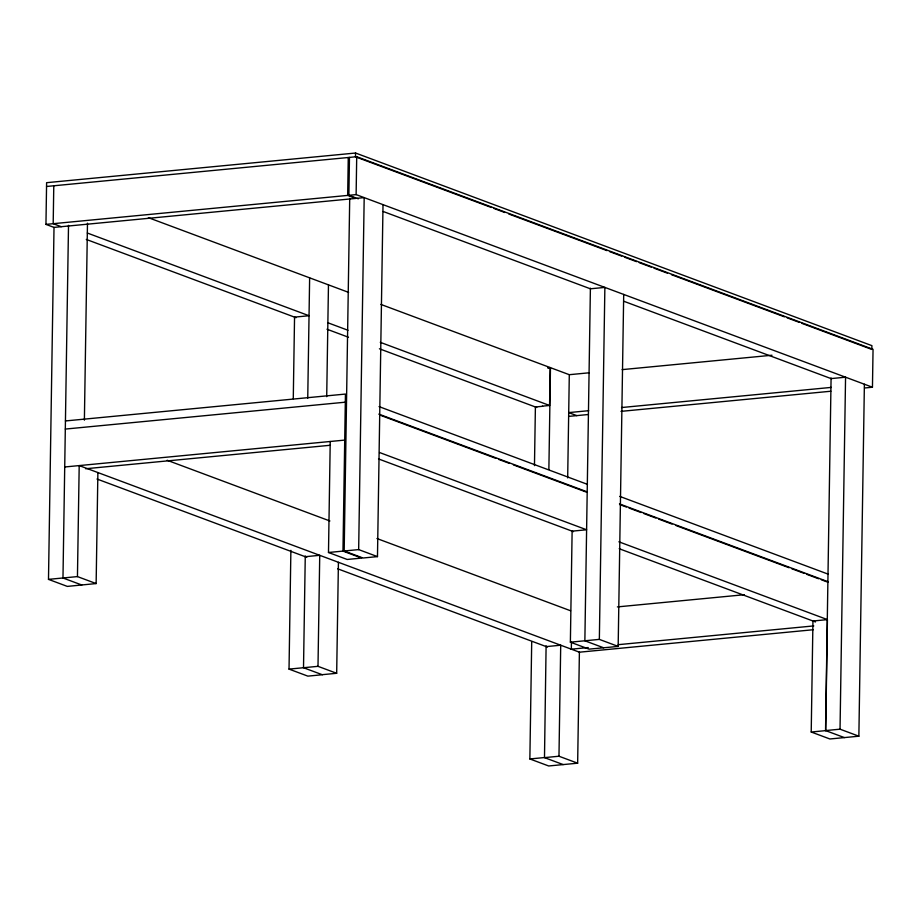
<?xml version="1.0" encoding="UTF-8"?>
<svg xmlns="http://www.w3.org/2000/svg" width="919" height="919" viewBox="0 0 919 919"><rect width="100%" height="100%" fill="white"/><g stroke="black" fill="none" stroke-linecap="round" stroke-linejoin="round"><path stroke-width="1.38" d="M45.95 224.385L347.669 195.414L355.733 198.424L54.014 227.395L45.95 224.385L46.605 182.686L355.573 153.025L871.901 345.647L871.844 349.438L801.919 323.362M53.784 185.787L53.187 223.685L61.263 226.694M97.885 472.55L96.139 583.565L67.317 586.402L48.489 579.372L54.014 227.395M68.511 225.362L62.974 577.982L81.791 585.001M96.139 583.565L77.449 576.592L79.195 465.588L579.395 652.191L577.649 763.195L548.689 765.975L529.861 758.956L531.71 641.634M84.387 420.167L87.477 223.202M305.269 555.915L303.511 667.722L322.339 674.741L307.854 676.131L289.025 669.112L290.886 550.355M293.276 398.685L294.551 317.124L309.037 315.734L87.328 233.024M307.739 398.237L309.634 277.837M338.422 562.29L336.676 673.294L317.997 666.332L319.732 555.317L305.257 556.707M326.704 396.663L328.462 284.856M328.485 552.491L342.971 551.101L361.649 558.074L347.164 559.464L328.485 552.491L330.231 441.488M347.669 195.414L348.267 157.517M342.971 551.101L345.441 394.067L65.433 420.948M358.295 198.814L348.875 195.299L349.473 157.402M383.016 204.638L377.479 556.615L363.005 558.005L344.177 550.986L349.714 198.366M355.573 153.025L355.504 156.816L491.32 207.476M356.71 156.701L873.05 349.323L872.453 387.232L356.124 194.61L356.71 156.701L46.547 186.477M377.479 556.615L358.663 549.596L364.188 197.619L356.951 198.309M534.467 465.634L535.398 406.979L542.635 406.278M542.336 406.164L549.573 405.474L550.171 367.566L380.868 304.407M546.104 645.758L544.485 757.624L558.97 756.234L577.649 763.195M548.873 469.448L550.47 367.68L548.057 367.91M558.97 756.234L560.716 645.218L546.231 646.608M567.678 477.903L569.298 374.699L550.47 367.68M623.702 294.436L618.165 646.413L589.068 649.136L570.377 642.174L572.123 531.159L586.609 529.769L379.536 452.516M571.331 649.182L571.434 642.163M590.4 288.164L584.863 640.784L603.691 647.803M618.165 646.413L599.349 639.383L604.874 287.406L590.389 288.796L383.315 211.542M811.213 732.018L812.947 621.003L827.433 619.613L825.687 730.628L811.213 732.018L829.891 738.979L858.863 736.199L864.388 384.222M844.377 737.589L825.549 730.571L831.086 377.95M858.863 736.199L840.035 729.181L845.56 377.204L831.075 378.594L624.012 301.34M348.875 195.299L356.124 194.61M547.758 367.795L550.171 367.566M569.298 374.699L589.274 372.781M622.106 369.633L771.994 355.239M65.306 429.07L345.303 402.189M588.688 410.69L568.7 412.608L576.764 415.618M621.52 407.542L831.35 387.393M568.872 416.376L588.183 414.526M621.014 411.367L830.856 391.23M864.549 387.99L872.453 387.232M64.721 466.978L344.717 440.098M85.639 468.747L329.921 445.301M48.489 579.372L77.449 576.592M344.177 550.986L358.663 549.596M617.396 606.908L744.436 594.708M289.025 669.112L317.997 666.332M570.377 642.174L599.349 639.383M571.124 649.205L588.252 647.55M618.223 644.678L813.786 625.908M322.19 674.684L336.676 673.294M579.188 652.214L813.292 629.733M529.861 758.956L544.347 757.566L563.175 764.585M825.549 730.571L840.035 729.181M494.008 208.487L504.761 212.496M508.793 214.001L606.954 250.623M609.642 251.622L621.738 256.137M624.438 257.148L636.534 261.662M639.222 262.662L651.33 267.176M654.018 268.176L667.458 273.196M671.49 274.701L784.447 316.837M787.135 317.836L799.231 322.351M148.384 217.677L348.611 292.38M327.865 322.764L348.014 330.277M380.271 342.316L549.573 405.474M86.294 239.434L296.044 317.687M326.98 329.22L348.485 337.25M379.421 348.783L536.742 407.473M379.053 406.612L587.471 484.359M619.739 496.398L828.157 574.145M378.789 414.113L587.207 491.86M619.475 503.899L827.893 581.658M380.271 415.227L495.904 458.374M498.592 459.374L509.356 463.383M513.388 464.888L586 491.975M619.613 504.52L626.333 507.024M629.021 508.035L641.129 512.549M643.817 513.549L655.913 518.063M658.601 519.063L672.053 524.083M676.085 525.588L789.03 567.724M791.719 568.723L803.826 573.238M806.514 574.249L818.611 578.763M821.299 579.763L828.03 582.267M618.878 541.808L827.295 619.555M378.502 458.926L573.467 531.664M619.188 548.712L815.498 621.956M167.189 460.281L329.898 520.981M376.951 538.534L570.584 610.767M96.989 479.017L306.751 557.27M337.675 568.804L547.437 647.056"/></g></svg>
